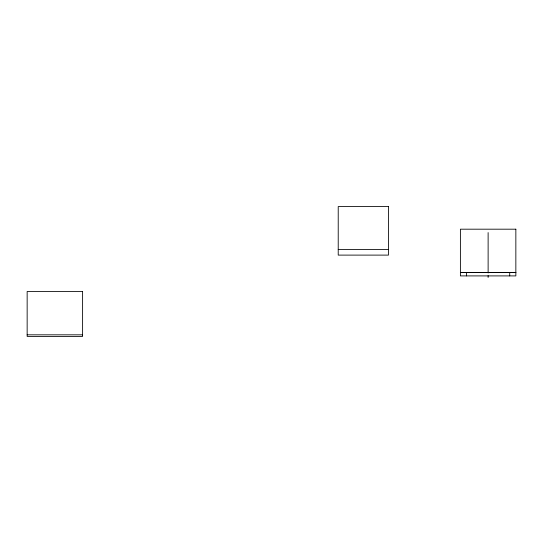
<?xml version="1.0" encoding="UTF-8"?>
<svg xmlns="http://www.w3.org/2000/svg" width="543" height="543" viewBox="0 0 543 543"><rect width="100%" height="100%" fill="white"/><g stroke="black" fill="none" stroke-linecap="round" stroke-linejoin="round"><path stroke-width="0.81" d="M338.221 249.563L388.476 249.563M460.396 272.437L515.85 272.437M460.396 272.511L515.85 272.511M27.15 334.827L82.604 334.827M509.721 272.437L509.721 275.905M488.123 232.58L488.123 272.946M488.123 275.579L488.123 277.493M466.525 272.437L466.525 275.905M388.476 206.584L338.221 206.584L338.221 255.108L388.476 255.108L388.476 206.584M515.85 229.187L460.396 229.187L460.396 275.905L515.85 275.905L515.85 229.187M82.604 291.503L27.15 291.503L27.15 336.416L82.604 336.416L82.604 291.503"/></g></svg>
